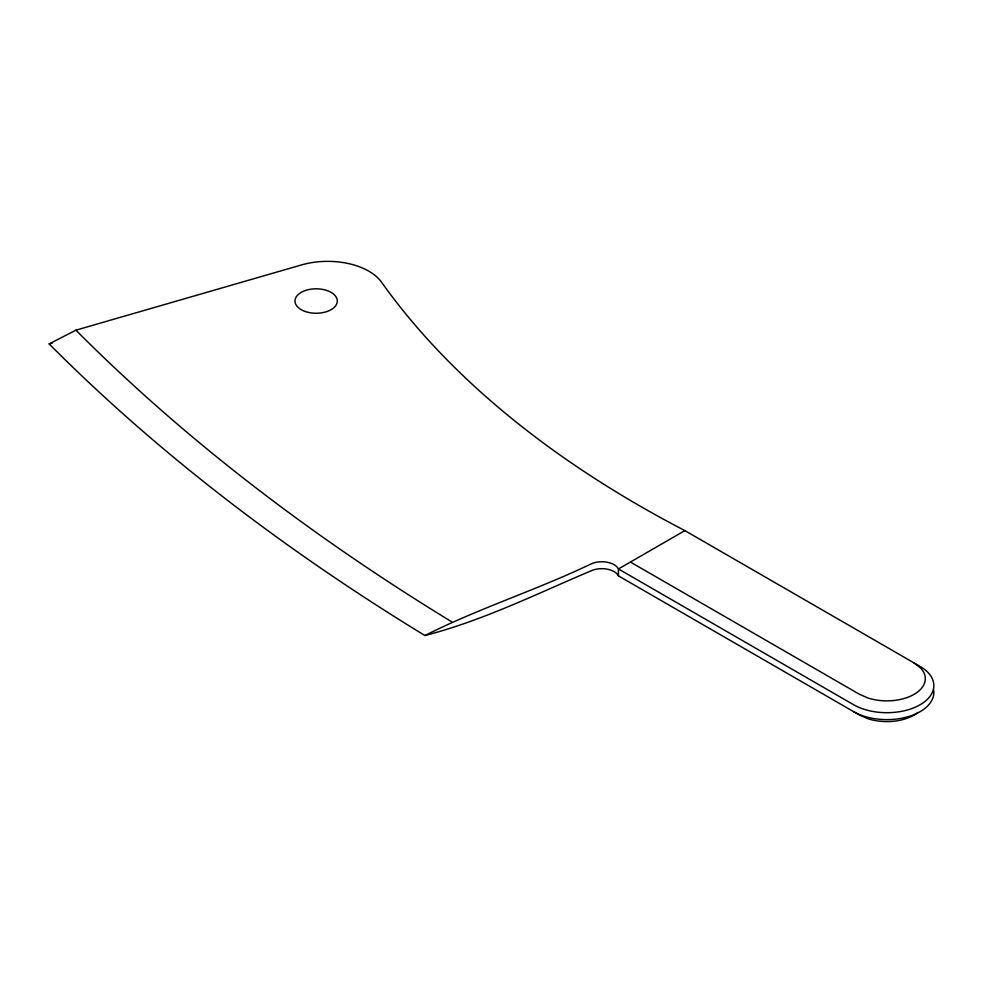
<?xml version="1.0" encoding="UTF-8"?>
<svg xmlns="http://www.w3.org/2000/svg" width="983" height="983" viewBox="0 0 983 983"><rect width="100%" height="100%" fill="white"/><g stroke="black" fill="none" stroke-linecap="round" stroke-linejoin="round"><path stroke-width="1.47" d="M684.881 530.611L618.454 568.973A17.301 9.99 0 0 0 591.188 563.873C536.73 590.033 478.77 608.293 424.914 635.534A2669.779 1541.381 0 0 1 49.15 343.915L75.924 330.177L301.437 264.955A58.243 33.631 0 0 1 381.539 282.195A1184.306 683.75 0 0 0 684.881 530.611L920.088 666.413A46.975 27.119 0 0 1 920.088 704.762A46.975 27.119 0 0 1 853.662 704.762L618.454 568.973L618.454 575.878L859.253 714.899L867.657 718.622A38.435 22.191 0 0 0 917.975 712.454M49.15 343.915L52.124 343.165M424.914 635.534C482.616 620.703 536.472 593.953 591.188 570.779A17.301 9.99 0 0 1 618.454 575.878M630.422 562.055L859.253 694.17L867.657 697.893A38.435 22.191 0 0 0 914.055 694.367A38.435 22.191 0 0 0 920.162 667.58L913.711 662.726M933.592 689.673A46.975 27.119 0 0 1 907.1 716.976A46.975 27.119 0 0 1 853.662 711.68M451.689 621.784A2669.779 1541.381 0 0 1 75.924 330.177M305.283 311.513A21.159 12.214 0 0 0 337.304 301.216A21.159 12.214 0 0 0 305.86 290.354A21.159 12.214 0 0 0 305.283 311.513"/></g></svg>
